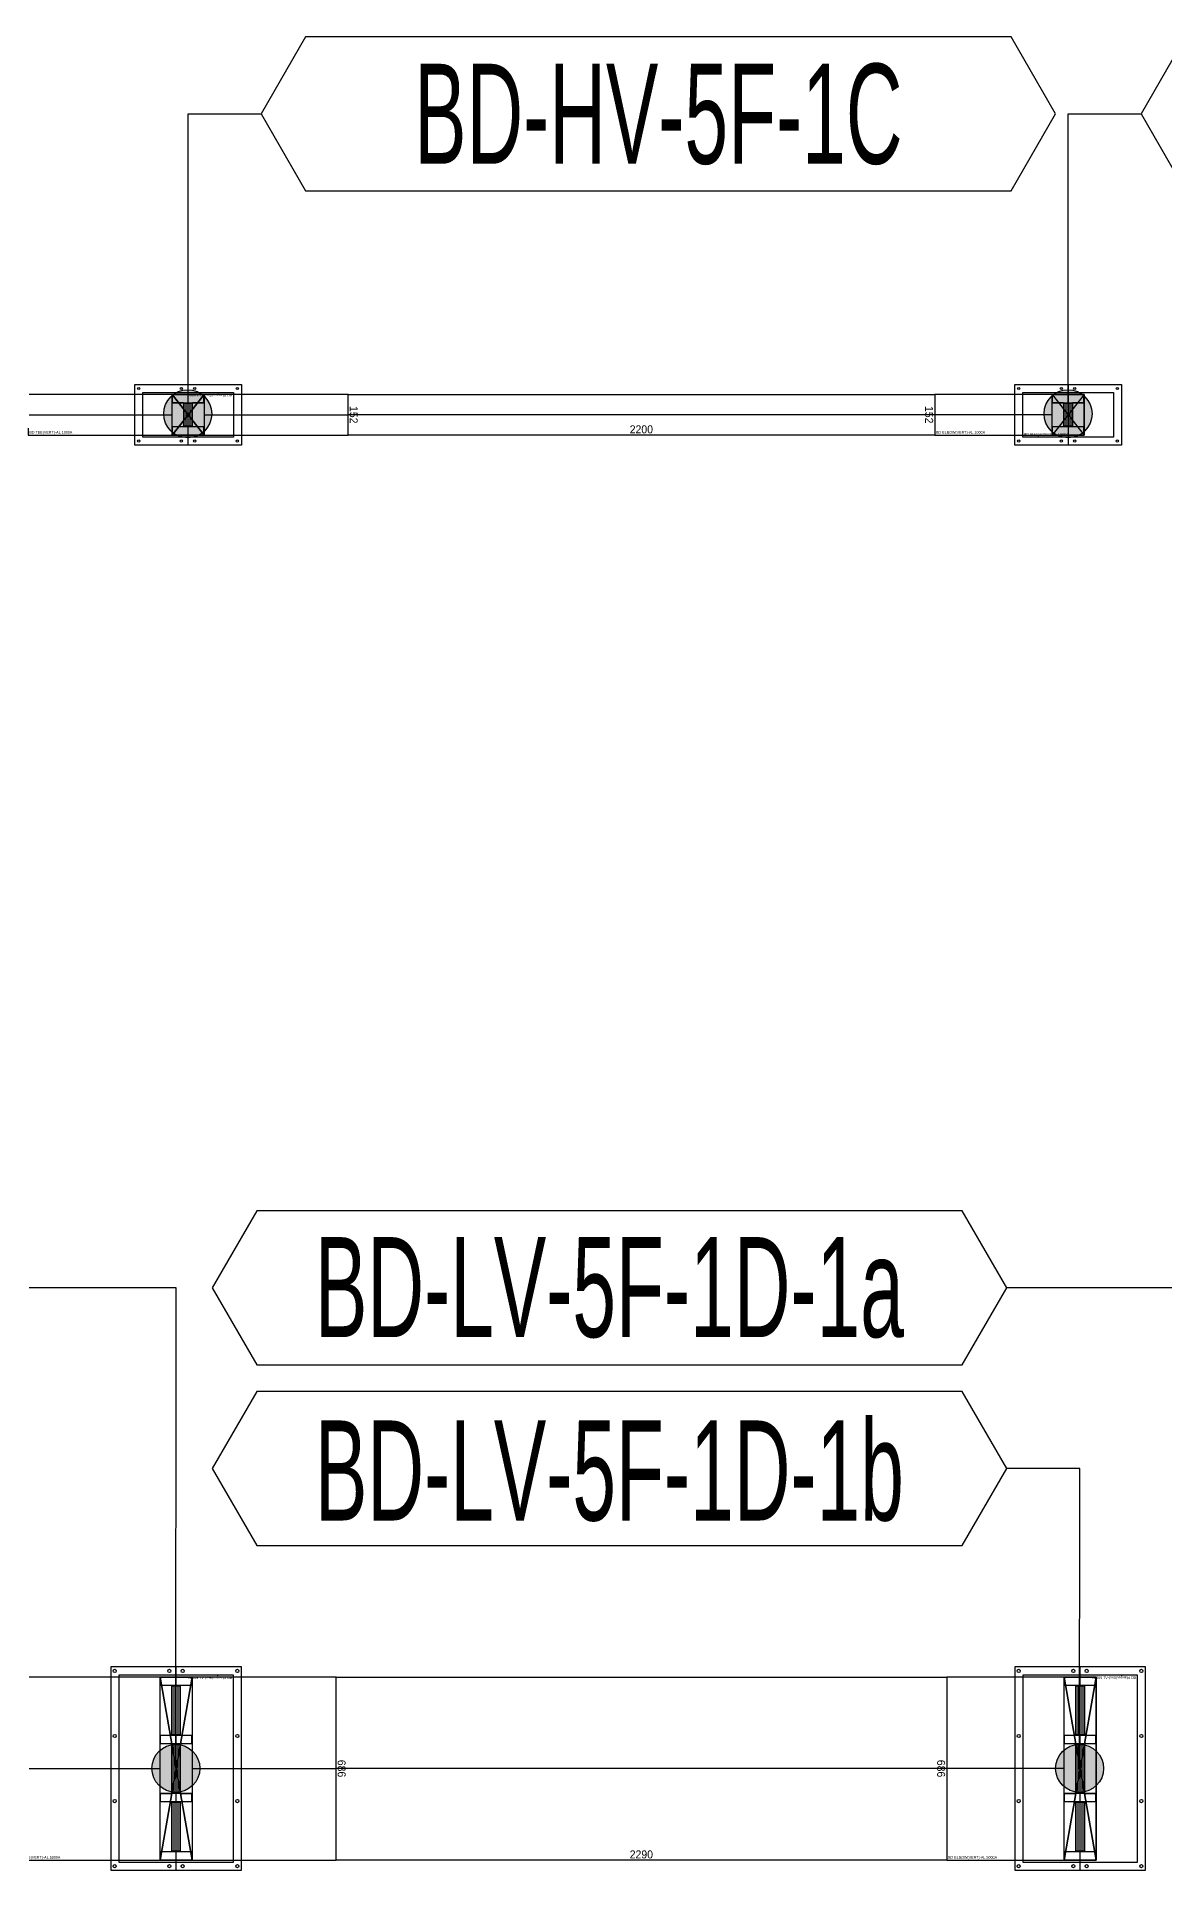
# Model space of a CAD drawing. Header units: millimetres. Extents: x 28486 to 374549, y -351975 to 868946.
# Drawn here: x 147586 to 151815, y 493074 to 499947 of the extents above; entities that cross this region are included whole.
import ezdxf
from ezdxf.enums import TextEntityAlignment as Align

# ---------------------------------------------------------------- set-up
doc = ezdxf.new("R2010")
doc.units = ezdxf.units.MM
doc.header["$LTSCALE"] = 150
doc.layers.get('Defpoints').update_dxf_attribs({"color": 150})
for name, color, linetype in [('-----27 Bus Duct_HV_IT BACK UP B', 3, 'Continuous'), ('-----27 Bus Duct_LV_380-220V_IT BACK UP', 2, 'Continuous'), ('-----29 주기', 1, 'Continuous'), ('-----30 Text', 2, 'Continuous'), ('-----99 Cable Schedule', 2, 'Continuous')]:
    doc.layers.add(name, color=color, linetype=linetype)
doc.styles.add('ELEC', font='')
doc.styles.get("Standard").update_dxf_attribs({"font": ''})
doc.styles.get('ELEC').set_extended_font_data('Dotum')
doc.styles.get('Standard').set_extended_font_data('Dotum')
doc.dimstyles.new('전기통신참고용-치수', dxfattribs={"dimscale": 15, "dimtxt": 2, "dimasz": 0, "dimexe": 0, "dimexo": 0, "dimgap": 0.4, "dimtad": 4, "dimdec": 0, "dimzin": 0, "dimdsep": 46, "dimtxsty": 'Standard', "dimblk": 'NONE', "dimcen": 0, "dimse1": 1, "dimse2": 1, "dimsd1": 1, "dimsd2": 1, "dimclrd": 8, "dimclre": 8, "dimclrt": 8, "dimadec": 0, "dimazin": 0, "dimtfac": 1, "dimtdec": 0, "dimtix": 1, "dimtmove": 2, "dimatfit": 0, "dimldrblk": 'NONE', "dimfxl": 2, "dimtolj": 1, "dimtzin": 0, "dimarcsym": 0})

# ---------------------------------------------------------------- blocks, each defined once
blk = doc.blocks.new('*U79')
at = {"color": 0}
blk.add_line((0, 381.5), (0, -381.5), dxfattribs=at)
at = {"color": 1}
for p, q in [((60, 343), (-60, -343)), ((-60, 343), (60, -343))]:
    blk.add_line(p, q, dxfattribs=at)
at = {"color": 0}
for points in [[(-245, -381.5), (245, -381.5), (245, 381.5), (-245, 381.5)], [(-215, -350.5), (215, -350.5), (215, 350.5), (-215, 350.5)]]:
    blk.add_lwpolyline(points, close=True, dxfattribs=at)
at = {"color": 1}
blk.add_lwpolyline([(60, -343), (-60, -343), (-60, 343), (60, 343)], close=True, dxfattribs=at)
for points in [[(-60, 123, -0.4142136), (-58, 125), (-17.2, 125, 0.4142136), (-16.2, 126), (-16.2, 310, 0.4142136), (-17.2, 311), (-58, 311, -0.4142136), (-60, 313), (-60, 343, -0.4142136), (-59, 342), (-59, 313, 0.4142136), (-58, 312), (58, 312, 0.4142136), (59, 313), (59, 342, -0.4142136), (60, 343), (60, 313, -0.4142136), (58, 311), (17.2, 311, 0.4142136), (16.2, 310), (16.2, 126, 0.4142136), (17.2, 125), (58, 125, -0.4142136), (60, 123), (60, 111, -0.4142136), (59, 112), (59, 123, 0.4142136), (58, 124), (-58, 124, 0.4142136), (-59, 123), (-59, 112, -0.4142136), (-60, 111), (-60, 111), (-60, 111), (-60, 111)], [(-15.2, 126), (-15.2, 310, -0.4142136), (-14.2, 311), (14.2, 311, -0.4142136), (15.2, 310), (15.2, 126, -0.4142136), (14.2, 125), (-14.2, 125, -0.4142136)], [(-14.2, 127), (-14.2, 309, -0.4142136), (-13.2, 310), (-8.85, 310, -0.4142136), (-7.85, 309), (-7.85, 127, -0.4142136), (-8.85, 126), (-13.2, 126, -0.4142136)], [(-6.85, 127), (-6.85, 309, -0.4142136), (-5.85, 310), (-1.5, 310, -0.4142136), (-0.5, 309), (-0.5, 127, -0.4142136), (-1.5, 126), (-5.85, 126, -0.4142136)], [(0.5, 127), (0.5, 309, -0.4142136), (1.5, 310), (5.85, 310, -0.4142136), (6.85, 309), (6.85, 127, -0.4142136), (5.85, 126), (1.5, 126, -0.4142136)], [(7.85, 127), (7.85, 309, -0.4142136), (8.85, 310), (13.2, 310, -0.4142136), (14.2, 309), (14.2, 127, -0.4142136), (13.2, 126), (8.85, 126, -0.4142136)], [(-60, -95, -0.4142136), (-58, -93), (-17.2, -93, 0.4142136), (-16.2, -92), (-16.2, 92, 0.4142136), (-17.2, 93), (-58, 93, -0.4142136), (-60, 95), (-60, 109, -0.4142136), (-59, 108), (-59, 95, 0.4142136), (-58, 94), (58, 94, 0.4142136), (59, 95), (59, 108, -0.4142136), (60, 109), (60, 95, -0.4142136), (58, 93), (17.2, 93, 0.4142136), (16.2, 92), (16.2, -92, 0.4142136), (17.2, -93), (58, -93, -0.4142136), (60, -95), (60, -108, -0.4142136), (59, -107), (59, -95, 0.4142136), (58, -94), (-58, -94, 0.4142136), (-59, -95), (-59, -107, -0.4142136), (-60, -108), (-60, -108), (-60, -108), (-60, -108)], [(-15.2, -92), (-15.2, 92, -0.4142136), (-14.2, 93), (14.2, 93, -0.4142136), (15.2, 92), (15.2, -92, -0.4142136), (14.2, -93), (-14.2, -93, -0.4142136)], [(-14.2, -91), (-14.2, 91, -0.4142136), (-13.2, 92), (-8.85, 92, -0.4142136), (-7.85, 91), (-7.85, -91, -0.4142136), (-8.85, -92), (-13.2, -92, -0.4142136)], [(-6.85, -91), (-6.85, 91, -0.4142136), (-5.85, 92), (-1.5, 92, -0.4142136), (-0.5, 91), (-0.5, -91, -0.4142136), (-1.5, -92), (-5.85, -92, -0.4142136)], [(0.5, -91), (0.5, 91, -0.4142136), (1.5, 92), (5.85, 92, -0.4142136), (6.85, 91), (6.85, -91, -0.4142136), (5.85, -92), (1.5, -92, -0.4142136)], [(7.85, -91), (7.85, 91, -0.4142136), (8.85, 92), (13.2, 92, -0.4142136), (14.2, 91), (14.2, -91, -0.4142136), (13.2, -92), (8.85, -92, -0.4142136)], [(-60, -313, -0.4142136), (-58, -311), (-17.2, -311, 0.4142136), (-16.2, -310), (-16.2, -126, 0.4142136), (-17.2, -125), (-58, -125, -0.4142136), (-60, -123), (-60, -110, -0.4142136), (-59, -111), (-59, -123, 0.4142136), (-58, -124), (58, -124, 0.4142136), (59, -123), (59, -111, -0.4142136), (60, -110), (60, -123, -0.4142136), (58, -125), (17.2, -125, 0.4142136), (16.2, -126), (16.2, -310, 0.4142136), (17.2, -311), (58, -311, -0.4142136), (60, -313), (60, -343, -0.4142136), (59, -342), (59, -313, 0.4142136), (58, -312), (-58, -312, 0.4142136), (-59, -313), (-59, -342, -0.4142136), (-60, -343), (-60, -343), (-60, -343), (-60, -343)], [(-15.2, -310), (-15.2, -126, -0.4142136), (-14.2, -125), (14.2, -125, -0.4142136), (15.2, -126), (15.2, -310, -0.4142136), (14.2, -311), (-14.2, -311, -0.4142136)], [(-14.2, -309), (-14.2, -127, -0.4142136), (-13.2, -126), (-8.85, -126, -0.4142136), (-7.85, -127), (-7.85, -309, -0.4142136), (-8.85, -310), (-13.2, -310, -0.4142136)], [(-6.85, -309), (-6.85, -127, -0.4142136), (-5.85, -126), (-1.5, -126, -0.4142136), (-0.5, -127), (-0.5, -309, -0.4142136), (-1.5, -310), (-5.85, -310, -0.4142136)], [(0.5, -309), (0.5, -127, -0.4142136), (1.5, -126), (5.85, -126, -0.4142136), (6.85, -127), (6.85, -309, -0.4142136), (5.85, -310), (1.5, -310, -0.4142136)], [(7.85, -309), (7.85, -127, -0.4142136), (8.85, -126), (13.2, -126, -0.4142136), (14.2, -127), (14.2, -309, -0.4142136), (13.2, -310), (8.85, -310, -0.4142136)]]:
    blk.add_lwpolyline(points, format="xyb", close=True, dxfattribs=at)
at = {"color": 0}
for centre in [(-230, 366), (-25, 366), (25, 366), (230, 366), (-230, 122), (230, 122), (-230, -122), (230, -122), (-230, -366), (-25, -366), (25, -366), (230, -366)]:
    blk.add_circle(centre, 6, dxfattribs=at)
at = {"color": 0, "style": 'ELEC'}
blk.add_text('BD Flanged End-AL 5000A', height=10, dxfattribs=at).set_placement((-210, -340.5), align=Align.MIDDLE_LEFT)
blk = doc.blocks.new('*U69')
at = {"color": 1}
for p, q in [((340, 343), (220, -343)), ((220, 343), (340, -343))]:
    blk.add_line(p, q, dxfattribs=at)
at = {"color": 0}
blk.add_lwpolyline([(-220, -343), (220, -343), (220, 343), (-220, 343)], close=True, dxfattribs=at)
blk.add_lwpolyline([(220, -343), (340, -343), (340, 343), (220, 343)], dxfattribs=at)
at = {"color": 1}
for points in [[(220, 123, -0.4142136), (222, 125), (262.8, 125, 0.4142136), (263.8, 126), (263.8, 310, 0.4142136), (262.8, 311), (222, 311, -0.4142136), (220, 313), (220, 343, -0.4142136), (221, 342), (221, 313, 0.4142136), (222, 312), (338, 312, 0.4142136), (339, 313), (339, 342, -0.4142136), (340, 343), (340, 313, -0.4142136), (338, 311), (297.2, 311, 0.4142136), (296.2, 310), (296.2, 126, 0.4142136), (297.2, 125), (338, 125, -0.4142136), (340, 123), (340, 111, -0.4142136), (339, 112), (339, 123, 0.4142136), (338, 124), (222, 124, 0.4142136), (221, 123), (221, 112, -0.4142136), (220, 111), (220, 111), (220, 111), (220, 111)], [(264.8, 126), (264.8, 310, -0.4142136), (265.8, 311), (294.2, 311, -0.4142136), (295.2, 310), (295.2, 126, -0.4142136), (294.2, 125), (265.8, 125, -0.4142136)], [(265.8, 127), (265.8, 309, -0.4142136), (266.8, 310), (271.15, 310, -0.4142136), (272.15, 309), (272.15, 127, -0.4142136), (271.15, 126), (266.8, 126, -0.4142136)], [(273.15, 127), (273.15, 309, -0.4142136), (274.15, 310), (278.5, 310, -0.4142136), (279.5, 309), (279.5, 127, -0.4142136), (278.5, 126), (274.15, 126, -0.4142136)], [(280.5, 127), (280.5, 309, -0.4142136), (281.5, 310), (285.85, 310, -0.4142136), (286.85, 309), (286.85, 127, -0.4142136), (285.85, 126), (281.5, 126, -0.4142136)], [(287.85, 127), (287.85, 309, -0.4142136), (288.85, 310), (293.2, 310, -0.4142136), (294.2, 309), (294.2, 127, -0.4142136), (293.2, 126), (288.85, 126, -0.4142136)], [(220, -95, -0.4142136), (222, -93), (262.8, -93, 0.4142136), (263.8, -92), (263.8, 92, 0.4142136), (262.8, 93), (222, 93, -0.4142136), (220, 95), (220, 109, -0.4142136), (221, 108), (221, 95, 0.4142136), (222, 94), (338, 94, 0.4142136), (339, 95), (339, 108, -0.4142136), (340, 109), (340, 95, -0.4142136), (338, 93), (297.2, 93, 0.4142136), (296.2, 92), (296.2, -92, 0.4142136), (297.2, -93), (338, -93, -0.4142136), (340, -95), (340, -108, -0.4142136), (339, -107), (339, -95, 0.4142136), (338, -94), (222, -94, 0.4142136), (221, -95), (221, -107, -0.4142136), (220, -108), (220, -108), (220, -108), (220, -108)], [(264.8, -92), (264.8, 92, -0.4142136), (265.8, 93), (294.2, 93, -0.4142136), (295.2, 92), (295.2, -92, -0.4142136), (294.2, -93), (265.8, -93, -0.4142136)], [(265.8, -91), (265.8, 91, -0.4142136), (266.8, 92), (271.15, 92, -0.4142136), (272.15, 91), (272.15, -91, -0.4142136), (271.15, -92), (266.8, -92, -0.4142136)], [(273.15, -91), (273.15, 91, -0.4142136), (274.15, 92), (278.5, 92, -0.4142136), (279.5, 91), (279.5, -91, -0.4142136), (278.5, -92), (274.15, -92, -0.4142136)], [(280.5, -91), (280.5, 91, -0.4142136), (281.5, 92), (285.85, 92, -0.4142136), (286.85, 91), (286.85, -91, -0.4142136), (285.85, -92), (281.5, -92, -0.4142136)], [(287.85, -91), (287.85, 91, -0.4142136), (288.85, 92), (293.2, 92, -0.4142136), (294.2, 91), (294.2, -91, -0.4142136), (293.2, -92), (288.85, -92, -0.4142136)], [(220, -313, -0.4142136), (222, -311), (262.8, -311, 0.4142136), (263.8, -310), (263.8, -126, 0.4142136), (262.8, -125), (222, -125, -0.4142136), (220, -123), (220, -110, -0.4142136), (221, -111), (221, -123, 0.4142136), (222, -124), (338, -124, 0.4142136), (339, -123), (339, -111, -0.4142136), (340, -110), (340, -123, -0.4142136), (338, -125), (297.2, -125, 0.4142136), (296.2, -126), (296.2, -310, 0.4142136), (297.2, -311), (338, -311, -0.4142136), (340, -313), (340, -343, -0.4142136), (339, -342), (339, -313, 0.4142136), (338, -312), (222, -312, 0.4142136), (221, -313), (221, -342, -0.4142136), (220, -343), (220, -343), (220, -343), (220, -343)], [(264.8, -310), (264.8, -126, -0.4142136), (265.8, -125), (294.2, -125, -0.4142136), (295.2, -126), (295.2, -310, -0.4142136), (294.2, -311), (265.8, -311, -0.4142136)], [(265.8, -309), (265.8, -127, -0.4142136), (266.8, -126), (271.15, -126, -0.4142136), (272.15, -127), (272.15, -309, -0.4142136), (271.15, -310), (266.8, -310, -0.4142136)], [(273.15, -309), (273.15, -127, -0.4142136), (274.15, -126), (278.5, -126, -0.4142136), (279.5, -127), (279.5, -309, -0.4142136), (278.5, -310), (274.15, -310, -0.4142136)], [(280.5, -309), (280.5, -127, -0.4142136), (281.5, -126), (285.85, -126, -0.4142136), (286.85, -127), (286.85, -309, -0.4142136), (285.85, -310), (281.5, -310, -0.4142136)], [(287.85, -309), (287.85, -127, -0.4142136), (288.85, -126), (293.2, -126, -0.4142136), (294.2, -127), (294.2, -309, -0.4142136), (293.2, -310), (288.85, -310, -0.4142136)]]:
    blk.add_lwpolyline(points, format="xyb", close=True, dxfattribs=at)
blk.add_lwpolyline([(220, 0), (-220, 0)], dxfattribs=at)
at = {"color": 0, "style": 'ELEC'}
blk.add_text('BD ELBOW(VERT)-AL 5000A', height=10, dxfattribs=at).set_placement((-215, -333), align=Align.MIDDLE_LEFT)
blk = doc.blocks.new('*U287')
at = {"color": 1}
for p, q in [((390, 343), (270, -343)), ((270, 343), (390, -343)), ((-270, 0), (270, 0)), ((390, 0), (930, 0))]:
    blk.add_line(p, q, dxfattribs=at)
at = {"color": 0}
for points in [[(-270, -343), (270, -343), (270, 343), (-270, 343)], [(390, -343), (930, -343), (930, 343), (390, 343)]]:
    blk.add_lwpolyline(points, close=True, dxfattribs=at)
for points in [[(390, 343), (270, 343)], [(270, -343), (390, -343)]]:
    blk.add_lwpolyline(points, dxfattribs=at)
at = {"color": 1}
for points in [[(270, 123, -0.4142136), (272, 125), (312.8, 125, 0.4142136), (313.8, 126), (313.8, 310, 0.4142136), (312.8, 311), (272, 311, -0.4142136), (270, 313), (270, 343, -0.4142136), (271, 342), (271, 313, 0.4142136), (272, 312), (388, 312, 0.4142136), (389, 313), (389, 342, -0.4142136), (390, 343), (390, 313, -0.4142136), (388, 311), (347.2, 311, 0.4142136), (346.2, 310), (346.2, 126, 0.4142136), (347.2, 125), (388, 125, -0.4142136), (390, 123), (390, 111, -0.4142136), (389, 112), (389, 123, 0.4142136), (388, 124), (272, 124, 0.4142136), (271, 123), (271, 112, -0.4142136), (270, 111), (270, 111), (270, 111), (270, 111)], [(314.8, 126), (314.8, 310, -0.4142136), (315.8, 311), (344.2, 311, -0.4142136), (345.2, 310), (345.2, 126, -0.4142136), (344.2, 125), (315.8, 125, -0.4142136)], [(315.8, 127), (315.8, 309, -0.4142136), (316.8, 310), (321.15, 310, -0.4142136), (322.15, 309), (322.15, 127, -0.4142136), (321.15, 126), (316.8, 126, -0.4142136)], [(323.15, 127), (323.15, 309, -0.4142136), (324.15, 310), (328.5, 310, -0.4142136), (329.5, 309), (329.5, 127, -0.4142136), (328.5, 126), (324.15, 126, -0.4142136)], [(330.5, 127), (330.5, 309, -0.4142136), (331.5, 310), (335.85, 310, -0.4142136), (336.85, 309), (336.85, 127, -0.4142136), (335.85, 126), (331.5, 126, -0.4142136)], [(337.85, 127), (337.85, 309, -0.4142136), (338.85, 310), (343.2, 310, -0.4142136), (344.2, 309), (344.2, 127, -0.4142136), (343.2, 126), (338.85, 126, -0.4142136)], [(270, -95, -0.4142136), (272, -93), (312.8, -93, 0.4142136), (313.8, -92), (313.8, 92, 0.4142136), (312.8, 93), (272, 93, -0.4142136), (270, 95), (270, 109, -0.4142136), (271, 108), (271, 95, 0.4142136), (272, 94), (388, 94, 0.4142136), (389, 95), (389, 108, -0.4142136), (390, 109), (390, 95, -0.4142136), (388, 93), (347.2, 93, 0.4142136), (346.2, 92), (346.2, -92, 0.4142136), (347.2, -93), (388, -93, -0.4142136), (390, -95), (390, -108, -0.4142136), (389, -107), (389, -95, 0.4142136), (388, -94), (272, -94, 0.4142136), (271, -95), (271, -107, -0.4142136), (270, -108), (270, -108), (270, -108), (270, -108)], [(314.8, -92), (314.8, 92, -0.4142136), (315.8, 93), (344.2, 93, -0.4142136), (345.2, 92), (345.2, -92, -0.4142136), (344.2, -93), (315.8, -93, -0.4142136)], [(315.8, -91), (315.8, 91, -0.4142136), (316.8, 92), (321.15, 92, -0.4142136), (322.15, 91), (322.15, -91, -0.4142136), (321.15, -92), (316.8, -92, -0.4142136)], [(323.15, -91), (323.15, 91, -0.4142136), (324.15, 92), (328.5, 92, -0.4142136), (329.5, 91), (329.5, -91, -0.4142136), (328.5, -92), (324.15, -92, -0.4142136)], [(330.5, -91), (330.5, 91, -0.4142136), (331.5, 92), (335.85, 92, -0.4142136), (336.85, 91), (336.85, -91, -0.4142136), (335.85, -92), (331.5, -92, -0.4142136)], [(337.85, -91), (337.85, 91, -0.4142136), (338.85, 92), (343.2, 92, -0.4142136), (344.2, 91), (344.2, -91, -0.4142136), (343.2, -92), (338.85, -92, -0.4142136)], [(270, -313, -0.4142136), (272, -311), (312.8, -311, 0.4142136), (313.8, -310), (313.8, -126, 0.4142136), (312.8, -125), (272, -125, -0.4142136), (270, -123), (270, -110, -0.4142136), (271, -111), (271, -123, 0.4142136), (272, -124), (388, -124, 0.4142136), (389, -123), (389, -111, -0.4142136), (390, -110), (390, -123, -0.4142136), (388, -125), (347.2, -125, 0.4142136), (346.2, -126), (346.2, -310, 0.4142136), (347.2, -311), (388, -311, -0.4142136), (390, -313), (390, -343, -0.4142136), (389, -342), (389, -313, 0.4142136), (388, -312), (272, -312, 0.4142136), (271, -313), (271, -342, -0.4142136), (270, -343), (270, -343), (270, -343), (270, -343)], [(314.8, -310), (314.8, -126, -0.4142136), (315.8, -125), (344.2, -125, -0.4142136), (345.2, -126), (345.2, -310, -0.4142136), (344.2, -311), (315.8, -311, -0.4142136)], [(315.8, -309), (315.8, -127, -0.4142136), (316.8, -126), (321.15, -126, -0.4142136), (322.15, -127), (322.15, -309, -0.4142136), (321.15, -310), (316.8, -310, -0.4142136)], [(323.15, -309), (323.15, -127, -0.4142136), (324.15, -126), (328.5, -126, -0.4142136), (329.5, -127), (329.5, -309, -0.4142136), (328.5, -310), (324.15, -310, -0.4142136)], [(330.5, -309), (330.5, -127, -0.4142136), (331.5, -126), (335.85, -126, -0.4142136), (336.85, -127), (336.85, -309, -0.4142136), (335.85, -310), (331.5, -310, -0.4142136)], [(337.85, -309), (337.85, -127, -0.4142136), (338.85, -126), (343.2, -126, -0.4142136), (344.2, -127), (344.2, -309, -0.4142136), (343.2, -310), (338.85, -310, -0.4142136)]]:
    blk.add_lwpolyline(points, format="xyb", close=True, dxfattribs=at)
at = {"color": 0, "style": 'ELEC'}
blk.add_text('BD TEE(VERT)-AL 5000A', height=10, dxfattribs=at).set_placement((-265, -333), align=Align.MIDDLE_LEFT)
blk = doc.blocks.new('*D688')
at = {"layer": 'Defpoints', "color": 0, "transparency": 16777216}
for p in [(0, 3531.3), (686, 3531.3), (686, 3531.3)]:
    blk.add_point(p, dxfattribs=at)
at = {"color": 0, "transparency": 16777216, "insert": (343, 3510.3), "char_height": 30, "attachment_point": 5}
blk.add_mtext('\\A1;{\\C0;686}', dxfattribs=at)
blk = doc.blocks.new('_None')
blk = doc.blocks.new('*D689')
at = {"layer": 'Defpoints', "color": 0, "transparency": 16777216}
for p in [(686, 3531.3), (686, 3531.3), (686, 1241.3)]:
    blk.add_point(p, dxfattribs=at)
at = {"color": 0, "transparency": 16777216, "insert": (665, 2386.3), "char_height": 30, "attachment_point": 5, "rotation": 90}
blk.add_mtext('\\A1;{\\C0;2290}', dxfattribs=at)
blk = doc.blocks.new('*D690')
at = {"layer": 'Defpoints', "color": 0, "transparency": 16777216}
for p in [(0, 1241.3), (686, 1241.3), (686, 1241.3)]:
    blk.add_point(p, dxfattribs=at)
at = {"color": 0, "transparency": 16777216, "insert": (343, 1262.3), "char_height": 30, "attachment_point": 5}
blk.add_mtext('\\A1;{\\C0;686}', dxfattribs=at)
blk = doc.blocks.new('*U66')
at = {"color": 1}
for p, q in [((60, 76), (-60, -76)), ((-60, 76), (60, -76))]:
    blk.add_line(p, q, dxfattribs=at)
at = {"color": 0}
blk.add_line((0, 113.5), (0, -113.5), dxfattribs=at)
for points in [[(200, -113.5), (-200, -113.5), (-200, 113.5), (200, 113.5)], [(170, -83.5), (-170, -83.5), (-170, 83.5), (170, 83.5)]]:
    blk.add_lwpolyline(points, close=True, dxfattribs=at)
at = {"color": 1}
blk.add_lwpolyline([(60, -76), (-60, -76), (-60, 76), (60, 76)], close=True, dxfattribs=at)
for points in [[(-60, -46, -0.4142136), (-58, -44), (-17.2, -44, 0.4142136), (-16.2, -43), (-16.2, 43, 0.4142136), (-17.2, 44), (-58, 44, -0.4142136), (-60, 46), (-60, 76, -0.4142136), (-59, 75), (-59, 46, 0.4142136), (-58, 45), (58, 45, 0.4142136), (59, 46), (59, 75, -0.4142136), (60, 76), (60, 46, -0.4142136), (58, 44), (17.2, 44, 0.4142136), (16.2, 43), (16.2, -43, 0.4142136), (17.2, -44), (58, -44, -0.4142136), (60, -46), (60, -76, -0.4142136), (59, -75), (59, -46, 0.4142136), (58, -45), (-58, -45, 0.4142136), (-59, -46), (-59, -75, -0.4142136), (-60, -76), (-60, -76), (-60, -76), (-60, -76)], [(-15.2, -43), (-15.2, 43, -0.4142136), (-14.2, 44), (14.2, 44, -0.4142136), (15.2, 43), (15.2, -43, -0.4142136), (14.2, -44), (-14.2, -44, -0.4142136)], [(-14.2, -42), (-14.2, 42, -0.4142136), (-13.2, 43), (-8.85, 43, -0.4142136), (-7.85, 42), (-7.85, -42, -0.4142136), (-8.85, -43), (-13.2, -43, -0.4142136)], [(-6.85, -42), (-6.85, 42, -0.4142136), (-5.85, 43), (-1.5, 43, -0.4142136), (-0.5, 42), (-0.5, -42, -0.4142136), (-1.5, -43), (-5.85, -43, -0.4142136)], [(0.5, -42), (0.5, 42, -0.4142136), (1.5, 43), (5.85, 43, -0.4142136), (6.85, 42), (6.85, -42, -0.4142136), (5.85, -43), (1.5, -43, -0.4142136)], [(7.85, -42), (7.85, 42, -0.4142136), (8.85, 43), (13.2, 43, -0.4142136), (14.2, 42), (14.2, -42, -0.4142136), (13.2, -43), (8.85, -43, -0.4142136)]]:
    blk.add_lwpolyline(points, format="xyb", close=True, dxfattribs=at)
at = {"color": 0}
for centre in [(-185, 98.5), (-25, 98.5), (25, 98.5), (185, 98.5), (-185, -98.5), (-25, -98.5), (25, -98.5), (185, -98.5)]:
    blk.add_circle(centre, 4, dxfattribs=at)
at = {"color": 0, "style": 'ELEC'}
blk.add_text('BD Flanged End-AL 1000A', height=10, dxfattribs=at).set_placement((-165, -73.5), align=Align.MIDDLE_LEFT)
blk = doc.blocks.new('*U67')
at = {"color": 1}
for p, q in [((340, 76), (220, -76)), ((220, 76), (340, -76))]:
    blk.add_line(p, q, dxfattribs=at)
at = {"color": 0}
blk.add_lwpolyline([(-220, -76), (220, -76), (220, 76), (-220, 76)], close=True, dxfattribs=at)
blk.add_lwpolyline([(220, -76), (340, -76), (340, 76), (220, 76)], dxfattribs=at)
at = {"color": 1}
for points in [[(220, -46, -0.4142136), (222, -44), (262.8, -44, 0.4142136), (263.8, -43), (263.8, 43, 0.4142136), (262.8, 44), (222, 44, -0.4142136), (220, 46), (220, 76, -0.4142136), (221, 75), (221, 46, 0.4142136), (222, 45), (338, 45, 0.4142136), (339, 46), (339, 75, -0.4142136), (340, 76), (340, 46, -0.4142136), (338, 44), (297.2, 44, 0.4142136), (296.2, 43), (296.2, -43, 0.4142136), (297.2, -44), (338, -44, -0.4142136), (340, -46), (340, -76, -0.4142136), (339, -75), (339, -46, 0.4142136), (338, -45), (222, -45, 0.4142136), (221, -46), (221, -75, -0.4142136), (220, -76), (220, -76), (220, -76), (220, -76)], [(264.8, -43), (264.8, 43, -0.4142136), (265.8, 44), (294.2, 44, -0.4142136), (295.2, 43), (295.2, -43, -0.4142136), (294.2, -44), (265.8, -44, -0.4142136)], [(265.8, -42), (265.8, 42, -0.4142136), (266.8, 43), (271.15, 43, -0.4142136), (272.15, 42), (272.15, -42, -0.4142136), (271.15, -43), (266.8, -43, -0.4142136)], [(273.15, -42), (273.15, 42, -0.4142136), (274.15, 43), (278.5, 43, -0.4142136), (279.5, 42), (279.5, -42, -0.4142136), (278.5, -43), (274.15, -43, -0.4142136)], [(280.5, -42), (280.5, 42, -0.4142136), (281.5, 43), (285.85, 43, -0.4142136), (286.85, 42), (286.85, -42, -0.4142136), (285.85, -43), (281.5, -43, -0.4142136)], [(287.85, -42), (287.85, 42, -0.4142136), (288.85, 43), (293.2, 43, -0.4142136), (294.2, 42), (294.2, -42, -0.4142136), (293.2, -43), (288.85, -43, -0.4142136)]]:
    blk.add_lwpolyline(points, format="xyb", close=True, dxfattribs=at)
blk.add_lwpolyline([(220, 0), (-220, 0)], dxfattribs=at)
at = {"color": 0, "style": 'ELEC'}
blk.add_text('BD ELBOW(VERT)-AL 1000A', height=10, dxfattribs=at).set_placement((-215, -66), align=Align.MIDDLE_LEFT)
blk = doc.blocks.new('A$C9a0ab699')
h = blk.add_hatch(color=0)
edge = h.paths.add_edge_path()
edge.add_arc((0, 0), 64, 720, 1080, ccw=False)
at = {"color": 0}
blk.add_circle((0, 0), 64, dxfattribs=at)
blk = doc.blocks.new('*U292')
at = {"color": 1}
for p, q in [((390, 76), (270, -76)), ((270, 76), (390, -76)), ((-270, 0), (270, 0)), ((390, 0), (930, 0))]:
    blk.add_line(p, q, dxfattribs=at)
at = {"color": 0}
for points in [[(-270, -76), (270, -76), (270, 76), (-270, 76)], [(390, -76), (930, -76), (930, 76), (390, 76)]]:
    blk.add_lwpolyline(points, close=True, dxfattribs=at)
for points in [[(390, 76), (270, 76)], [(270, -76), (390, -76)]]:
    blk.add_lwpolyline(points, dxfattribs=at)
at = {"color": 1}
for points in [[(270, -46, -0.4142136), (272, -44), (312.8, -44, 0.4142136), (313.8, -43), (313.8, 43, 0.4142136), (312.8, 44), (272, 44, -0.4142136), (270, 46), (270, 76, -0.4142136), (271, 75), (271, 46, 0.4142136), (272, 45), (388, 45, 0.4142136), (389, 46), (389, 75, -0.4142136), (390, 76), (390, 46, -0.4142136), (388, 44), (347.2, 44, 0.4142136), (346.2, 43), (346.2, -43, 0.4142136), (347.2, -44), (388, -44, -0.4142136), (390, -46), (390, -76, -0.4142136), (389, -75), (389, -46, 0.4142136), (388, -45), (272, -45, 0.4142136), (271, -46), (271, -75, -0.4142136), (270, -76), (270, -76), (270, -76), (270, -76)], [(314.8, -43), (314.8, 43, -0.4142136), (315.8, 44), (344.2, 44, -0.4142136), (345.2, 43), (345.2, -43, -0.4142136), (344.2, -44), (315.8, -44, -0.4142136)], [(315.8, -42), (315.8, 42, -0.4142136), (316.8, 43), (321.15, 43, -0.4142136), (322.15, 42), (322.15, -42, -0.4142136), (321.15, -43), (316.8, -43, -0.4142136)], [(323.15, -42), (323.15, 42, -0.4142136), (324.15, 43), (328.5, 43, -0.4142136), (329.5, 42), (329.5, -42, -0.4142136), (328.5, -43), (324.15, -43, -0.4142136)], [(330.5, -42), (330.5, 42, -0.4142136), (331.5, 43), (335.85, 43, -0.4142136), (336.85, 42), (336.85, -42, -0.4142136), (335.85, -43), (331.5, -43, -0.4142136)], [(337.85, -42), (337.85, 42, -0.4142136), (338.85, 43), (343.2, 43, -0.4142136), (344.2, 42), (344.2, -42, -0.4142136), (343.2, -43), (338.85, -43, -0.4142136)]]:
    blk.add_lwpolyline(points, format="xyb", close=True, dxfattribs=at)
at = {"color": 0, "style": 'ELEC'}
blk.add_text('BD TEE(VERT)-AL 1000A', height=10, dxfattribs=at).set_placement((-265, -66), align=Align.MIDDLE_LEFT)
blk = doc.blocks.new('*D652')
at = {"layer": 'Defpoints', "color": 0, "transparency": 16777216}
for p in [(0, 1088), (152, 1088), (152, 1088)]:
    blk.add_point(p, dxfattribs=at)
at = {"color": 0, "transparency": 16777216, "insert": (76, 1067), "char_height": 30, "attachment_point": 5}
blk.add_mtext('\\A1;{\\C0;152}', dxfattribs=at)
blk = doc.blocks.new('*D653')
at = {"layer": 'Defpoints', "color": 0, "transparency": 16777216}
for p in [(152, 1088), (152, 1088), (152, -1112)]:
    blk.add_point(p, dxfattribs=at)
at = {"color": 0, "transparency": 16777216, "insert": (131, -12), "char_height": 30, "attachment_point": 5, "rotation": 90}
blk.add_mtext('\\A1;{\\C0;2200}', dxfattribs=at)
blk = doc.blocks.new('*D654')
at = {"layer": 'Defpoints', "color": 0, "transparency": 16777216}
for p in [(0, -1112), (152, -1112), (152, -1112)]:
    blk.add_point(p, dxfattribs=at)
at = {"color": 0, "transparency": 16777216, "insert": (76, -1091), "char_height": 30, "attachment_point": 5}
blk.add_mtext('\\A1;{\\C0;152}', dxfattribs=at)
blk = doc.blocks.new('*U687')
at = {"color": 1}
blk.add_line((343, 3531.3), (343, 1241.3), dxfattribs=at)
at = {"color": 0}
blk.add_lwpolyline([(686, 1241.3), (0, 1241.3), (0, 3531.3), (686, 3531.3)], close=True, dxfattribs=at)
for base, p1, p2, override, picture, middle in [((686, 3531.3), (0, 3531.3), (686, 3531.3), {"dimtxsty": 'Standard', "dimclrd": 0, "dimclre": 0, "dimclrt": 0}, '*D688', (343, 3510.3)), ((686, 1241.3), (0, 1241.3), (686, 1241.3), {"dimtad": 1, "dimtxsty": 'Standard', "dimclrd": 0, "dimclre": 0, "dimclrt": 0}, '*D690', (343, 1262.3))]:
    dim = blk.add_linear_dim(base=base, p1=p1, p2=p2, text='{\\C0;<>}', dimstyle='전기통신참고용-치수', override=override, dxfattribs=at)
    dim.commit()
    dim.dimension.update_dxf_attribs({"geometry": picture, "text_midpoint": middle})
dim = blk.add_linear_dim(base=(686, 3531.3), p1=(686, 1241.3), p2=(686, 3531.3), angle=90, text='{\\C0;<>}', dimstyle='전기통신참고용-치수', override={"dimtad": 1, "dimtxsty": 'Standard', "dimclrd": 0, "dimclre": 0, "dimclrt": 0}, dxfattribs=at)
dim.commit()
dim.dimension.update_dxf_attribs({"geometry": '*D689', "text_midpoint": (665, 2386.3)})
blk = doc.blocks.new('*U651')
at = {"color": 1}
blk.add_line((76, 1088), (76, -1112), dxfattribs=at)
at = {"color": 0}
blk.add_lwpolyline([(152, -1112), (0, -1112), (0, 1088), (152, 1088)], close=True, dxfattribs=at)
for base, p1, p2, override, picture, middle in [((152, 1088), (0, 1088), (152, 1088), {"dimtxsty": 'Standard', "dimclrd": 0, "dimclre": 0, "dimclrt": 0}, '*D652', (76, 1067)), ((152, -1112), (0, -1112), (152, -1112), {"dimtad": 1, "dimtxsty": 'Standard', "dimclrd": 0, "dimclre": 0, "dimclrt": 0}, '*D654', (76, -1091))]:
    dim = blk.add_linear_dim(base=base, p1=p1, p2=p2, text='{\\C0;<>}', dimstyle='전기통신참고용-치수', override=override, dxfattribs=at)
    dim.commit()
    dim.dimension.update_dxf_attribs({"geometry": picture, "text_midpoint": middle})
dim = blk.add_linear_dim(base=(152, 1088), p1=(152, -1112), p2=(152, 1088), angle=90, text='{\\C0;<>}', dimstyle='전기통신참고용-치수', override={"dimtad": 1, "dimtxsty": 'Standard', "dimclrd": 0, "dimclre": 0, "dimclrt": 0}, dxfattribs=at)
dim.commit()
dim.dimension.update_dxf_attribs({"geometry": '*D653', "text_midpoint": (131, -12)})

msp = doc.modelspace()

# ---------------------------------------------------------------- linework, layer by layer
at = {"layer": '-----29 주기'}
for points in [[(148594.3, 499947.2), (148427.6, 499658.4), (148594.3, 499369.7), (151240.1, 499369.7), (151406.9, 499658.4), (151240.1, 499947.2)], [(151894.3, 499947.2), (151727.6, 499658.4), (151894.3, 499369.7), (154540.1, 499369.7), (154706.9, 499658.4), (154540.1, 499947.2)], [(148411.1, 494868.5), (148244.4, 494579.7), (148411.1, 494291), (151056.9, 494291), (151223.6, 494579.7), (151056.9, 494868.5)]]:
    msp.add_lwpolyline(points, close=True, dxfattribs=at)
at = {"layer": '-----29 주기', "elevation": 0}
msp.add_lwpolyline([(148411.1, 495546), (148244.3, 495257.2), (148411.1, 494968.5), (151056.9, 494968.5), (151223.6, 495257.2), (151056.9, 495546)], close=True, dxfattribs=at)
at = {"layer": '-----99 Cable Schedule', "color": 1}
for points in [[(148154.1, 498530.9), (148153.6, 499658.4), (148427.6, 499658.4)], [(151454.1, 498530.9), (151453.6, 499658.4), (151727.6, 499658.4)], [(148108.1, 493455), (148108.6, 495257.2), (147043.1, 495257.2)], [(151497.1, 493452.2), (151497.6, 494579.7), (151223.6, 494579.7)]]:
    msp.add_lwpolyline(points, dxfattribs=at)
at = {"layer": '-----99 Cable Schedule', "color": 1, "elevation": 0}
msp.add_lwpolyline([(152288.6, 493455), (152289.1, 495257.2), (151223.6, 495257.2)], dxfattribs=at)

# ---------------------------------------------------------------- block references
at = {"layer": '-----27 Bus Duct_HV_IT BACK UP B'}
for name, p, rotation in [('*U66', (148153.6, 498530), 180), ('*U651', (149865.6, 498606), 270)]:
    msp.add_blockref(name, p, dxfattribs=dict(at, rotation=rotation))
for name, p in [('*U66', (151453.6, 498530)), ('*U292', (147823.6, 498530)), ('*U67', (151173.6, 498530))]:
    msp.add_blockref(name, p, dxfattribs=at)
at = {"layer": '-----27 Bus Duct_LV_380-220V_IT BACK UP'}
for name, p, rotation in [('*U79', (148108.6, 493455), 180), ('*U79', (151498.6, 493455), 180), ('*U687', (147467.3, 493798), 270)]:
    msp.add_blockref(name, p, dxfattribs=dict(at, rotation=rotation))
for name, p in [('*U287', (147778.6, 493455)), ('*U69', (151218.6, 493455))]:
    msp.add_blockref(name, p, dxfattribs=at)
at = {"layer": '-----99 Cable Schedule', "color": 1, "xscale": 1.40625, "yscale": 1.40625, "zscale": 1.40625, "rotation": 89.99999999999999}
for p in [(148152.6, 498533.6), (151453.6, 498533.6), (148108.1, 493455.8), (151497.1, 493455.8)]:
    msp.add_blockref('A$C9a0ab699', p, dxfattribs=at)

# ---------------------------------------------------------------- texts
at = {"layer": '-----30 Text', "linetype": 'Continuous', "style": 'ELEC', "width": 0.6}
for s, p in [('BD-HV-5F-1C', (149917.2, 499658.4)), ('BD-LV-5F-1D-1a', (149734, 495257.2)), ('BD-LV-5F-1D-1b', (149734, 494579.7))]:
    msp.add_text(s, height=375, dxfattribs=at).set_placement(p, align=Align.MIDDLE)

doc.saveas('drawing.dxf')
